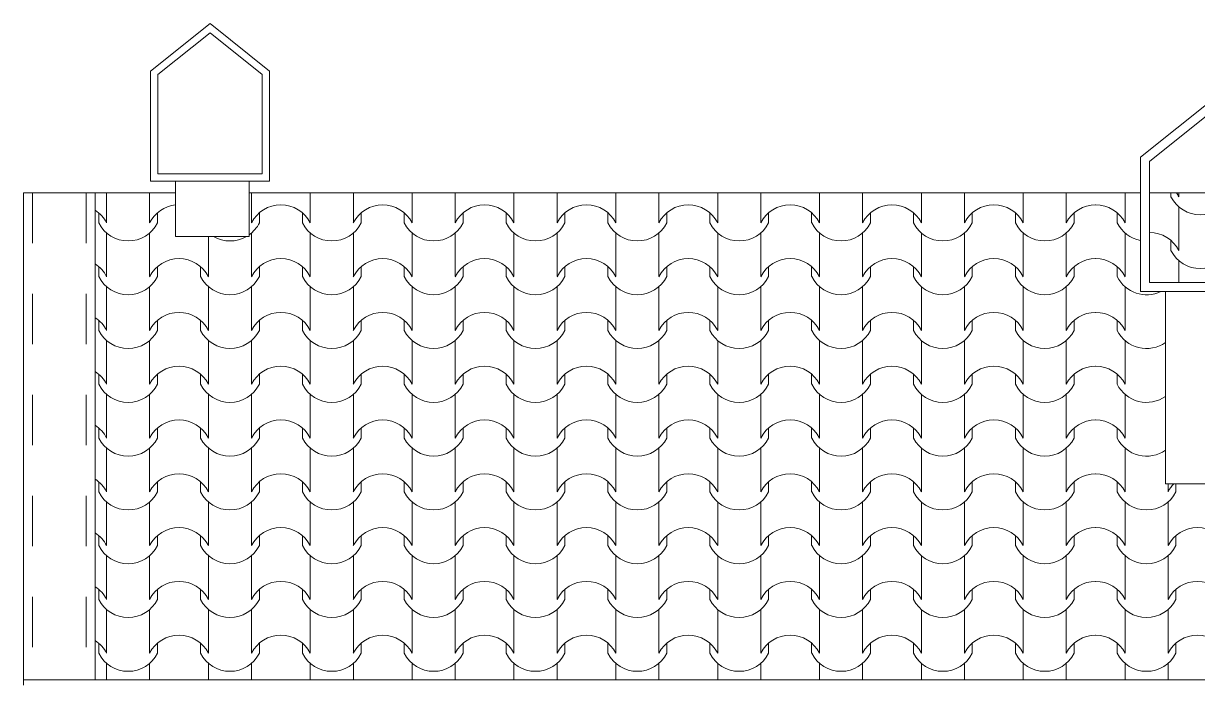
# Model space of a CAD drawing. Header units: millimetres. Extents: x 2791058 to 2855058, y -67651 to -18651.
# Drawn here: x 2803728 to 2807008, y -29490 to -27648 of the extents above; entities that cross this region are included whole.
import ezdxf

# ---------------------------------------------------------------- set-up
doc = ezdxf.new("R2010")
doc.units = ezdxf.units.MM
doc.header["$MEASUREMENT"] = 0
doc.linetypes.add('Dashed', pattern=[282.222223, 141.111112, -141.111112])
doc.layers.add('Shell - Roof_Pen_No__21', color=7, linetype='Continuous', lineweight=0)
doc.layers.add('Structural - Bearing_Pen_No__1', color=7, linetype='Continuous', lineweight=0)
doc.layers.add('Structural - Bearing_Pen_No__62', color=7, linetype='Continuous', lineweight=0, true_color=0xaaaaaa)

# ---------------------------------------------------------------- blocks, each defined once
blk = doc.blocks.new('*X2', base_point=(2247653.8, -76425))
at = {"layer": 'Structural - Bearing_Pen_No__62', "color": 253, "linetype": 'Continuous', "lineweight": 0, "true_color": 0xaaaaaa}
for p, q in [((2803960.5, -28120.8), (2803960.5, -28144)), ((2804080.7, -28120.8), (2804080.7, -28144)), ((2804365.2, -28120.8), (2804365.2, -28144)), ((2804529.4, -28120.8), (2804529.4, -28144)), ((2804649.7, -28120.8), (2804649.7, -28144)), ((2804813.9, -28120.8), (2804813.9, -28144)), ((2804934.2, -28120.8), (2804934.2, -28144)), ((2805098.4, -28120.8), (2805098.4, -28144)), ((2805218.6, -28120.8), (2805218.6, -28144)), ((2805382.9, -28120.8), (2805382.9, -28144)), ((2805503.1, -28120.8), (2805503.1, -28144)), ((2805667.4, -28120.8), (2805667.4, -28144)), ((2805787.6, -28120.8), (2805787.6, -28144)), ((2805951.8, -28120.8), (2805951.8, -28144)), ((2806072.1, -28120.8), (2806072.1, -28144)), ((2806236.3, -28120.8), (2806236.3, -28144)), ((2806356.6, -28120.8), (2806356.6, -28144)), ((2806520.8, -28120.8), (2806520.8, -28144)), ((2806641, -28120.8), (2806641, -28144)), ((2806805.3, -28120.8), (2806805.3, -28144)), ((2803960.5, -28144), (2803960.5, -28205)), ((2804080.7, -28144), (2804080.7, -28205)), ((2804365.2, -28144), (2804365.2, -28205)), ((2804529.4, -28144), (2804529.4, -28205)), ((2804649.7, -28144), (2804649.7, -28205)), ((2804813.9, -28144), (2804813.9, -28205)), ((2804934.2, -28144), (2804934.2, -28205)), ((2805098.4, -28144), (2805098.4, -28205)), ((2805218.6, -28144), (2805218.6, -28205)), ((2805382.9, -28144), (2805382.9, -28205)), ((2805503.1, -28144), (2805503.1, -28205)), ((2805667.4, -28144), (2805667.4, -28205)), ((2805787.6, -28144), (2805787.6, -28205)), ((2805951.8, -28144), (2805951.8, -28205)), ((2806072.1, -28144), (2806072.1, -28205)), ((2806236.3, -28144), (2806236.3, -28205)), ((2806356.6, -28144), (2806356.6, -28205)), ((2806520.8, -28144), (2806520.8, -28205)), ((2806641, -28144), (2806641, -28205)), ((2806805.3, -28144), (2806805.3, -28205)), ((2803938.5, -28176.9), (2803938.5, -28205)), ((2804102.7, -28176.9), (2804102.7, -28205)), ((2804387.2, -28176.9), (2804387.2, -28205)), ((2804507.4, -28176.9), (2804507.4, -28205)), ((2804671.7, -28176.9), (2804671.7, -28205)), ((2804791.9, -28176.9), (2804791.9, -28205)), ((2804956.2, -28176.9), (2804956.2, -28205)), ((2805076.4, -28176.9), (2805076.4, -28205)), ((2805240.6, -28176.9), (2805240.6, -28205)), ((2805360.9, -28176.9), (2805360.9, -28205)), ((2805525.1, -28176.9), (2805525.1, -28205)), ((2805645.4, -28176.9), (2805645.4, -28205)), ((2805809.6, -28176.9), (2805809.6, -28205)), ((2805929.8, -28176.9), (2805929.8, -28205)), ((2806094.1, -28176.9), (2806094.1, -28205)), ((2806214.3, -28176.9), (2806214.3, -28205)), ((2806378.6, -28176.9), (2806378.6, -28205)), ((2806498.8, -28176.9), (2806498.8, -28205)), ((2806663, -28176.9), (2806663, -28205)), ((2806783.3, -28176.9), (2806783.3, -28205)), ((2803960.5, -28233.4), (2803960.5, -28294.3)), ((2804080.7, -28233.4), (2804080.7, -28294.3)), ((2804365.2, -28233.4), (2804365.2, -28294.3)), ((2804529.4, -28233.4), (2804529.4, -28294.3)), ((2804649.7, -28233.4), (2804649.7, -28294.3)), ((2804813.9, -28233.4), (2804813.9, -28294.3)), ((2804934.2, -28233.4), (2804934.2, -28294.3)), ((2805098.4, -28233.4), (2805098.4, -28294.3)), ((2805218.6, -28233.4), (2805218.6, -28294.3)), ((2805382.9, -28233.4), (2805382.9, -28294.3)), ((2805503.1, -28233.4), (2805503.1, -28294.3)), ((2805667.4, -28233.4), (2805667.4, -28294.3)), ((2805787.6, -28233.4), (2805787.6, -28294.3)), ((2805951.8, -28233.4), (2805951.8, -28294.3)), ((2806072.1, -28233.4), (2806072.1, -28294.3)), ((2806236.3, -28233.4), (2806236.3, -28294.3)), ((2806356.6, -28233.4), (2806356.6, -28294.3)), ((2806520.8, -28233.4), (2806520.8, -28294.3)), ((2806641, -28233.4), (2806641, -28294.3)), ((2806805.3, -28233.4), (2806805.3, -28294.3)), ((2804245, -28243.4), (2804245, -28294.3)), ((2803960.5, -28294.3), (2803960.5, -28355.3)), ((2804080.7, -28294.3), (2804080.7, -28355.3)), ((2804245, -28294.3), (2804245, -28355.3)), ((2804365.2, -28294.3), (2804365.2, -28355.3)), ((2804529.4, -28294.3), (2804529.4, -28355.3)), ((2804649.7, -28294.3), (2804649.7, -28355.3)), ((2804813.9, -28294.3), (2804813.9, -28355.3)), ((2804934.2, -28294.3), (2804934.2, -28355.3)), ((2805098.4, -28294.3), (2805098.4, -28355.3)), ((2805218.6, -28294.3), (2805218.6, -28355.3)), ((2805382.9, -28294.3), (2805382.9, -28355.3)), ((2805503.1, -28294.3), (2805503.1, -28355.3)), ((2805667.4, -28294.3), (2805667.4, -28355.3)), ((2805787.6, -28294.3), (2805787.6, -28355.3)), ((2805951.8, -28294.3), (2805951.8, -28355.3)), ((2806072.1, -28294.3), (2806072.1, -28355.3)), ((2806236.3, -28294.3), (2806236.3, -28355.3)), ((2806356.6, -28294.3), (2806356.6, -28355.3)), ((2806520.8, -28294.3), (2806520.8, -28355.3)), ((2806641, -28294.3), (2806641, -28355.3)), ((2806805.3, -28294.3), (2806805.3, -28355.3)), ((2803938.5, -28327.3), (2803938.5, -28355.3)), ((2804102.7, -28327.3), (2804102.7, -28355.3)), ((2804223, -28327.3), (2804223, -28355.3)), ((2804387.2, -28327.3), (2804387.2, -28355.3)), ((2804507.4, -28327.3), (2804507.4, -28355.3)), ((2804671.7, -28327.3), (2804671.7, -28355.3)), ((2804791.9, -28327.3), (2804791.9, -28355.3)), ((2804956.2, -28327.3), (2804956.2, -28355.3)), ((2805076.4, -28327.3), (2805076.4, -28355.3)), ((2805240.6, -28327.3), (2805240.6, -28355.3)), ((2805360.9, -28327.3), (2805360.9, -28355.3)), ((2805525.1, -28327.3), (2805525.1, -28355.3)), ((2805645.4, -28327.3), (2805645.4, -28355.3)), ((2805809.6, -28327.3), (2805809.6, -28355.3)), ((2805929.8, -28327.3), (2805929.8, -28355.3)), ((2806094.1, -28327.3), (2806094.1, -28355.3)), ((2806214.3, -28327.3), (2806214.3, -28355.3)), ((2806378.6, -28327.3), (2806378.6, -28355.3)), ((2806498.8, -28327.3), (2806498.8, -28355.3)), ((2806663, -28327.3), (2806663, -28355.3)), ((2806783.3, -28327.3), (2806783.3, -28355.3)), ((2803960.5, -28383.7), (2803960.5, -28444.7)), ((2804080.7, -28383.7), (2804080.7, -28444.7)), ((2804245, -28383.7), (2804245, -28444.7)), ((2804365.2, -28383.7), (2804365.2, -28444.7)), ((2804529.4, -28383.7), (2804529.4, -28444.7)), ((2804649.7, -28383.7), (2804649.7, -28444.7)), ((2804813.9, -28383.7), (2804813.9, -28444.7)), ((2804934.2, -28383.7), (2804934.2, -28444.7)), ((2805098.4, -28383.7), (2805098.4, -28444.7)), ((2805218.6, -28383.7), (2805218.6, -28444.7)), ((2805382.9, -28383.7), (2805382.9, -28444.7)), ((2805503.1, -28383.7), (2805503.1, -28444.7)), ((2805667.4, -28383.7), (2805667.4, -28444.7)), ((2805787.6, -28383.7), (2805787.6, -28444.7)), ((2805951.8, -28383.7), (2805951.8, -28444.7)), ((2806072.1, -28383.7), (2806072.1, -28444.7)), ((2806236.3, -28383.7), (2806236.3, -28444.7)), ((2806356.6, -28383.7), (2806356.6, -28444.7)), ((2806520.8, -28383.7), (2806520.8, -28444.7)), ((2806641, -28383.7), (2806641, -28444.7)), ((2806805.3, -28383.7), (2806805.3, -28444.7)), ((2803960.5, -28444.7), (2803960.5, -28505.6)), ((2804080.7, -28444.7), (2804080.7, -28505.6)), ((2804245, -28444.7), (2804245, -28505.6)), ((2804365.2, -28444.7), (2804365.2, -28505.6)), ((2804529.4, -28444.7), (2804529.4, -28505.6)), ((2804649.7, -28444.7), (2804649.7, -28505.6)), ((2804813.9, -28444.7), (2804813.9, -28505.6)), ((2804934.2, -28444.7), (2804934.2, -28505.6)), ((2805098.4, -28444.7), (2805098.4, -28505.6)), ((2805218.6, -28444.7), (2805218.6, -28505.6)), ((2805382.9, -28444.7), (2805382.9, -28505.6)), ((2805503.1, -28444.7), (2805503.1, -28505.6)), ((2805667.4, -28444.7), (2805667.4, -28505.6)), ((2805787.6, -28444.7), (2805787.6, -28505.6)), ((2805951.8, -28444.7), (2805951.8, -28505.6)), ((2806072.1, -28444.7), (2806072.1, -28505.6)), ((2806236.3, -28444.7), (2806236.3, -28505.6)), ((2806356.6, -28444.7), (2806356.6, -28505.6)), ((2806520.8, -28444.7), (2806520.8, -28505.6)), ((2806641, -28444.7), (2806641, -28505.6)), ((2806805.3, -28444.7), (2806805.3, -28505.6)), ((2803938.5, -28477.6), (2803938.5, -28505.6)), ((2804102.7, -28477.6), (2804102.7, -28505.6)), ((2804223, -28477.6), (2804223, -28505.6)), ((2804387.2, -28477.6), (2804387.2, -28505.6)), ((2804507.4, -28477.6), (2804507.4, -28505.6)), ((2804671.7, -28477.6), (2804671.7, -28505.6)), ((2804791.9, -28477.6), (2804791.9, -28505.6)), ((2804956.2, -28477.6), (2804956.2, -28505.6)), ((2805076.4, -28477.6), (2805076.4, -28505.6)), ((2805240.6, -28477.6), (2805240.6, -28505.6)), ((2805360.9, -28477.6), (2805360.9, -28505.6)), ((2805525.1, -28477.6), (2805525.1, -28505.6)), ((2805645.4, -28477.6), (2805645.4, -28505.6)), ((2805809.6, -28477.6), (2805809.6, -28505.6)), ((2805929.8, -28477.6), (2805929.8, -28505.6)), ((2806094.1, -28477.6), (2806094.1, -28505.6)), ((2806214.3, -28477.6), (2806214.3, -28505.6)), ((2806378.6, -28477.6), (2806378.6, -28505.6)), ((2806498.8, -28477.6), (2806498.8, -28505.6)), ((2806663, -28477.6), (2806663, -28505.6)), ((2806783.3, -28477.6), (2806783.3, -28505.6)), ((2803960.5, -28534), (2803960.5, -28595)), ((2804080.7, -28534), (2804080.7, -28595)), ((2804245, -28534), (2804245, -28595)), ((2804365.2, -28534), (2804365.2, -28595)), ((2804529.4, -28534), (2804529.4, -28595)), ((2804649.7, -28534), (2804649.7, -28595)), ((2804813.9, -28534), (2804813.9, -28595)), ((2804934.2, -28534), (2804934.2, -28595)), ((2805098.4, -28534), (2805098.4, -28595)), ((2805218.6, -28534), (2805218.6, -28595)), ((2805382.9, -28534), (2805382.9, -28595)), ((2805503.1, -28534), (2805503.1, -28595)), ((2805667.4, -28534), (2805667.4, -28595)), ((2805787.6, -28534), (2805787.6, -28595)), ((2805951.8, -28534), (2805951.8, -28595)), ((2806072.1, -28534), (2806072.1, -28595)), ((2806236.3, -28534), (2806236.3, -28595)), ((2806356.6, -28534), (2806356.6, -28595)), ((2806520.8, -28534), (2806520.8, -28595)), ((2806641, -28534), (2806641, -28595)), ((2806805.3, -28534), (2806805.3, -28595)), ((2803960.5, -28595), (2803960.5, -28656)), ((2804080.7, -28595), (2804080.7, -28656)), ((2804245, -28595), (2804245, -28656)), ((2804365.2, -28595), (2804365.2, -28656)), ((2804529.4, -28595), (2804529.4, -28656)), ((2804649.7, -28595), (2804649.7, -28656)), ((2804813.9, -28595), (2804813.9, -28656)), ((2804934.2, -28595), (2804934.2, -28656)), ((2805098.4, -28595), (2805098.4, -28656)), ((2805218.6, -28595), (2805218.6, -28656)), ((2805382.9, -28595), (2805382.9, -28656)), ((2805503.1, -28595), (2805503.1, -28656)), ((2805667.4, -28595), (2805667.4, -28656)), ((2805787.6, -28595), (2805787.6, -28656)), ((2805951.8, -28595), (2805951.8, -28656)), ((2806072.1, -28595), (2806072.1, -28656)), ((2806236.3, -28595), (2806236.3, -28656)), ((2806356.6, -28595), (2806356.6, -28656)), ((2806520.8, -28595), (2806520.8, -28656)), ((2806641, -28595), (2806641, -28656)), ((2806805.3, -28595), (2806805.3, -28656)), ((2803938.5, -28627.9), (2803938.5, -28656)), ((2804102.7, -28627.9), (2804102.7, -28656)), ((2804223, -28627.9), (2804223, -28656)), ((2804387.2, -28627.9), (2804387.2, -28656)), ((2804507.4, -28627.9), (2804507.4, -28656)), ((2804671.7, -28627.9), (2804671.7, -28656)), ((2804791.9, -28627.9), (2804791.9, -28656)), ((2804956.2, -28627.9), (2804956.2, -28656)), ((2805076.4, -28627.9), (2805076.4, -28656)), ((2805240.6, -28627.9), (2805240.6, -28656)), ((2805360.9, -28627.9), (2805360.9, -28656)), ((2805525.1, -28627.9), (2805525.1, -28656)), ((2805645.4, -28627.9), (2805645.4, -28656)), ((2805809.6, -28627.9), (2805809.6, -28656)), ((2805929.8, -28627.9), (2805929.8, -28656)), ((2806094.1, -28627.9), (2806094.1, -28656)), ((2806214.3, -28627.9), (2806214.3, -28656)), ((2806378.6, -28627.9), (2806378.6, -28656)), ((2806498.8, -28627.9), (2806498.8, -28656)), ((2806663, -28627.9), (2806663, -28656)), ((2806783.3, -28627.9), (2806783.3, -28656)), ((2803960.5, -28684.4), (2803960.5, -28745.3)), ((2804080.7, -28684.4), (2804080.7, -28745.3)), ((2804245, -28684.4), (2804245, -28745.3)), ((2804365.2, -28684.4), (2804365.2, -28745.3)), ((2804529.4, -28684.4), (2804529.4, -28745.3)), ((2804649.7, -28684.4), (2804649.7, -28745.3)), ((2804813.9, -28684.4), (2804813.9, -28745.3)), ((2804934.2, -28684.4), (2804934.2, -28745.3)), ((2805098.4, -28684.4), (2805098.4, -28745.3)), ((2805218.6, -28684.4), (2805218.6, -28745.3)), ((2805382.9, -28684.4), (2805382.9, -28745.3)), ((2805503.1, -28684.4), (2805503.1, -28745.3)), ((2805667.4, -28684.4), (2805667.4, -28745.3)), ((2805787.6, -28684.4), (2805787.6, -28745.3)), ((2805951.8, -28684.4), (2805951.8, -28745.3)), ((2806072.1, -28684.4), (2806072.1, -28745.3)), ((2806236.3, -28684.4), (2806236.3, -28745.3)), ((2806356.6, -28684.4), (2806356.6, -28745.3)), ((2806520.8, -28684.4), (2806520.8, -28745.3)), ((2806641, -28684.4), (2806641, -28745.3)), ((2806805.3, -28684.4), (2806805.3, -28745.3)), ((2803960.5, -28745.3), (2803960.5, -28806.3)), ((2804080.7, -28745.3), (2804080.7, -28806.3)), ((2804245, -28745.3), (2804245, -28806.3)), ((2804365.2, -28745.3), (2804365.2, -28806.3)), ((2804529.4, -28745.3), (2804529.4, -28806.3)), ((2804649.7, -28745.3), (2804649.7, -28806.3)), ((2804813.9, -28745.3), (2804813.9, -28806.3)), ((2804934.2, -28745.3), (2804934.2, -28806.3)), ((2805098.4, -28745.3), (2805098.4, -28806.3)), ((2805218.6, -28745.3), (2805218.6, -28806.3)), ((2805382.9, -28745.3), (2805382.9, -28806.3)), ((2805503.1, -28745.3), (2805503.1, -28806.3)), ((2805667.4, -28745.3), (2805667.4, -28806.3)), ((2805787.6, -28745.3), (2805787.6, -28806.3)), ((2805951.8, -28745.3), (2805951.8, -28806.3)), ((2806072.1, -28745.3), (2806072.1, -28806.3)), ((2806236.3, -28745.3), (2806236.3, -28806.3)), ((2806356.6, -28745.3), (2806356.6, -28806.3)), ((2806520.8, -28745.3), (2806520.8, -28806.3)), ((2806641, -28745.3), (2806641, -28806.3)), ((2806805.3, -28745.3), (2806805.3, -28806.3)), ((2803938.5, -28778.3), (2803938.5, -28806.3)), ((2804102.7, -28778.3), (2804102.7, -28806.3)), ((2804223, -28778.3), (2804223, -28806.3)), ((2804387.2, -28778.3), (2804387.2, -28806.3)), ((2804507.4, -28778.3), (2804507.4, -28806.3)), ((2804671.7, -28778.3), (2804671.7, -28806.3)), ((2804791.9, -28778.3), (2804791.9, -28806.3)), ((2804956.2, -28778.3), (2804956.2, -28806.3)), ((2805076.4, -28778.3), (2805076.4, -28806.3)), ((2805240.6, -28778.3), (2805240.6, -28806.3)), ((2805360.9, -28778.3), (2805360.9, -28806.3)), ((2805525.1, -28778.3), (2805525.1, -28806.3)), ((2805645.4, -28778.3), (2805645.4, -28806.3)), ((2805809.6, -28778.3), (2805809.6, -28806.3)), ((2805929.8, -28778.3), (2805929.8, -28806.3)), ((2806094.1, -28778.3), (2806094.1, -28806.3)), ((2806214.3, -28778.3), (2806214.3, -28806.3)), ((2806378.6, -28778.3), (2806378.6, -28806.3)), ((2806498.8, -28778.3), (2806498.8, -28806.3)), ((2806663, -28778.3), (2806663, -28806.3)), ((2806783.3, -28778.3), (2806783.3, -28806.3)), ((2803960.5, -28834.7), (2803960.5, -28895.7)), ((2804080.7, -28834.7), (2804080.7, -28895.7)), ((2804245, -28834.7), (2804245, -28895.7)), ((2804365.2, -28834.7), (2804365.2, -28895.7)), ((2804529.4, -28834.7), (2804529.4, -28895.7)), ((2804649.7, -28834.7), (2804649.7, -28895.7)), ((2804813.9, -28834.7), (2804813.9, -28895.7)), ((2804934.2, -28834.7), (2804934.2, -28895.7)), ((2805098.4, -28834.7), (2805098.4, -28895.7)), ((2805218.6, -28834.7), (2805218.6, -28895.7)), ((2805382.9, -28834.7), (2805382.9, -28895.7)), ((2805503.1, -28834.7), (2805503.1, -28895.7)), ((2805667.4, -28834.7), (2805667.4, -28895.7)), ((2805787.6, -28834.7), (2805787.6, -28895.7)), ((2805951.8, -28834.7), (2805951.8, -28895.7)), ((2806072.1, -28834.7), (2806072.1, -28895.7)), ((2806236.3, -28834.7), (2806236.3, -28895.7)), ((2806356.6, -28834.7), (2806356.6, -28895.7)), ((2806520.8, -28834.7), (2806520.8, -28895.7)), ((2806641, -28834.7), (2806641, -28895.7)), ((2806805.3, -28834.7), (2806805.3, -28895.7)), ((2803960.5, -28895.7), (2803960.5, -28956.6)), ((2804080.7, -28895.7), (2804080.7, -28956.6)), ((2804245, -28895.7), (2804245, -28956.6)), ((2804365.2, -28895.7), (2804365.2, -28956.6)), ((2804529.4, -28895.7), (2804529.4, -28956.6)), ((2804649.7, -28895.7), (2804649.7, -28956.6)), ((2804813.9, -28895.7), (2804813.9, -28956.6)), ((2804934.2, -28895.7), (2804934.2, -28956.6)), ((2805098.4, -28895.7), (2805098.4, -28956.6)), ((2805218.6, -28895.7), (2805218.6, -28956.6)), ((2805382.9, -28895.7), (2805382.9, -28956.6)), ((2805503.1, -28895.7), (2805503.1, -28956.6)), ((2805667.4, -28895.7), (2805667.4, -28956.6)), ((2805787.6, -28895.7), (2805787.6, -28956.6)), ((2805951.8, -28895.7), (2805951.8, -28956.6)), ((2806072.1, -28895.7), (2806072.1, -28956.6)), ((2806236.3, -28895.7), (2806236.3, -28956.6)), ((2806356.6, -28895.7), (2806356.6, -28956.6)), ((2806520.8, -28895.7), (2806520.8, -28956.6)), ((2806641, -28895.7), (2806641, -28956.6)), ((2806805.3, -28895.7), (2806805.3, -28956.6)), ((2803938.5, -28928.6), (2803938.5, -28956.6)), ((2804102.7, -28928.6), (2804102.7, -28956.6)), ((2804223, -28928.6), (2804223, -28956.6)), ((2804387.2, -28928.6), (2804387.2, -28956.6)), ((2804507.4, -28928.6), (2804507.4, -28956.6)), ((2804671.7, -28928.6), (2804671.7, -28956.6)), ((2804791.9, -28928.6), (2804791.9, -28956.6)), ((2804956.2, -28928.6), (2804956.2, -28956.6)), ((2805076.4, -28928.6), (2805076.4, -28956.6)), ((2805240.6, -28928.6), (2805240.6, -28956.6)), ((2805360.9, -28928.6), (2805360.9, -28956.6)), ((2805525.1, -28928.6), (2805525.1, -28956.6)), ((2805645.4, -28928.6), (2805645.4, -28956.6)), ((2805809.6, -28928.6), (2805809.6, -28956.6)), ((2805929.8, -28928.6), (2805929.8, -28956.6)), ((2806094.1, -28928.6), (2806094.1, -28956.6)), ((2806214.3, -28928.6), (2806214.3, -28956.6)), ((2806378.6, -28928.6), (2806378.6, -28956.6)), ((2806498.8, -28928.6), (2806498.8, -28956.6)), ((2806663, -28928.6), (2806663, -28956.6)), ((2806783.3, -28928.6), (2806783.3, -28956.6)), ((2806925.5, -28933.9), (2806925.5, -28956.6)), ((2806947.5, -28933.9), (2806947.5, -28956.6)), ((2803960.5, -28985), (2803960.5, -29046)), ((2804080.7, -28985), (2804080.7, -29046)), ((2804245, -28985), (2804245, -29046)), ((2804365.2, -28985), (2804365.2, -29046)), ((2804529.4, -28985), (2804529.4, -29046)), ((2804649.7, -28985), (2804649.7, -29046)), ((2804813.9, -28985), (2804813.9, -29046)), ((2804934.2, -28985), (2804934.2, -29046)), ((2805098.4, -28985), (2805098.4, -29046)), ((2805218.6, -28985), (2805218.6, -29046)), ((2805382.9, -28985), (2805382.9, -29046)), ((2805503.1, -28985), (2805503.1, -29046)), ((2805667.4, -28985), (2805667.4, -29046)), ((2805787.6, -28985), (2805787.6, -29046)), ((2805951.8, -28985), (2805951.8, -29046)), ((2806072.1, -28985), (2806072.1, -29046)), ((2806236.3, -28985), (2806236.3, -29046)), ((2806356.6, -28985), (2806356.6, -29046)), ((2806520.8, -28985), (2806520.8, -29046)), ((2806641, -28985), (2806641, -29046)), ((2806805.3, -28985), (2806805.3, -29046)), ((2806925.5, -28985), (2806925.5, -29046)), ((2803960.5, -29046), (2803960.5, -29107)), ((2804080.7, -29046), (2804080.7, -29107)), ((2804245, -29046), (2804245, -29107)), ((2804365.2, -29046), (2804365.2, -29107)), ((2804529.4, -29046), (2804529.4, -29107)), ((2804649.7, -29046), (2804649.7, -29107)), ((2804813.9, -29046), (2804813.9, -29107)), ((2804934.2, -29046), (2804934.2, -29107)), ((2805098.4, -29046), (2805098.4, -29107)), ((2805218.6, -29046), (2805218.6, -29107)), ((2805382.9, -29046), (2805382.9, -29107)), ((2805503.1, -29046), (2805503.1, -29107)), ((2805667.4, -29046), (2805667.4, -29107)), ((2805787.6, -29046), (2805787.6, -29107)), ((2805951.8, -29046), (2805951.8, -29107)), ((2806072.1, -29046), (2806072.1, -29107)), ((2806236.3, -29046), (2806236.3, -29107)), ((2806356.6, -29046), (2806356.6, -29107)), ((2806520.8, -29046), (2806520.8, -29107)), ((2806641, -29046), (2806641, -29107)), ((2806805.3, -29046), (2806805.3, -29107)), ((2806925.5, -29046), (2806925.5, -29107)), ((2803938.5, -29079), (2803938.5, -29107)), ((2804102.7, -29079), (2804102.7, -29107)), ((2804223, -29079), (2804223, -29107)), ((2804387.2, -29079), (2804387.2, -29107)), ((2804507.4, -29079), (2804507.4, -29107)), ((2804671.7, -29079), (2804671.7, -29107)), ((2804791.9, -29079), (2804791.9, -29107)), ((2804956.2, -29079), (2804956.2, -29107)), ((2805076.4, -29079), (2805076.4, -29107)), ((2805240.6, -29079), (2805240.6, -29107)), ((2805360.9, -29079), (2805360.9, -29107)), ((2805525.1, -29079), (2805525.1, -29107)), ((2805645.4, -29079), (2805645.4, -29107)), ((2805809.6, -29079), (2805809.6, -29107)), ((2805929.8, -29079), (2805929.8, -29107)), ((2806094.1, -29079), (2806094.1, -29107)), ((2806214.3, -29079), (2806214.3, -29107)), ((2806378.6, -29079), (2806378.6, -29107)), ((2806498.8, -29079), (2806498.8, -29107)), ((2806663, -29079), (2806663, -29107)), ((2806783.3, -29079), (2806783.3, -29107)), ((2806947.5, -29079), (2806947.5, -29107)), ((2803960.5, -29135.4), (2803960.5, -29196.3)), ((2804080.7, -29135.4), (2804080.7, -29196.3)), ((2804245, -29135.4), (2804245, -29196.3)), ((2804365.2, -29135.4), (2804365.2, -29196.3)), ((2804529.4, -29135.4), (2804529.4, -29196.3)), ((2804649.7, -29135.4), (2804649.7, -29196.3)), ((2804813.9, -29135.4), (2804813.9, -29196.3)), ((2804934.2, -29135.4), (2804934.2, -29196.3)), ((2805098.4, -29135.4), (2805098.4, -29196.3)), ((2805218.6, -29135.4), (2805218.6, -29196.3)), ((2805382.9, -29135.4), (2805382.9, -29196.3)), ((2805503.1, -29135.4), (2805503.1, -29196.3)), ((2805667.4, -29135.4), (2805667.4, -29196.3)), ((2805787.6, -29135.4), (2805787.6, -29196.3)), ((2805951.8, -29135.4), (2805951.8, -29196.3)), ((2806072.1, -29135.4), (2806072.1, -29196.3)), ((2806236.3, -29135.4), (2806236.3, -29196.3)), ((2806356.6, -29135.4), (2806356.6, -29196.3)), ((2806520.8, -29135.4), (2806520.8, -29196.3)), ((2806641, -29135.4), (2806641, -29196.3)), ((2806805.3, -29135.4), (2806805.3, -29196.3)), ((2806925.5, -29135.4), (2806925.5, -29196.3)), ((2803960.5, -29196.3), (2803960.5, -29257.3)), ((2804080.7, -29196.3), (2804080.7, -29257.3)), ((2804245, -29196.3), (2804245, -29257.3)), ((2804365.2, -29196.3), (2804365.2, -29257.3)), ((2804529.4, -29196.3), (2804529.4, -29257.3)), ((2804649.7, -29196.3), (2804649.7, -29257.3)), ((2804813.9, -29196.3), (2804813.9, -29257.3)), ((2804934.2, -29196.3), (2804934.2, -29257.3)), ((2805098.4, -29196.3), (2805098.4, -29257.3)), ((2805218.6, -29196.3), (2805218.6, -29257.3)), ((2805382.9, -29196.3), (2805382.9, -29257.3)), ((2805503.1, -29196.3), (2805503.1, -29257.3)), ((2805667.4, -29196.3), (2805667.4, -29257.3)), ((2805787.6, -29196.3), (2805787.6, -29257.3)), ((2805951.8, -29196.3), (2805951.8, -29257.3)), ((2806072.1, -29196.3), (2806072.1, -29257.3)), ((2806236.3, -29196.3), (2806236.3, -29257.3)), ((2806356.6, -29196.3), (2806356.6, -29257.3)), ((2806520.8, -29196.3), (2806520.8, -29257.3)), ((2806641, -29196.3), (2806641, -29257.3)), ((2806805.3, -29196.3), (2806805.3, -29257.3)), ((2806925.5, -29196.3), (2806925.5, -29257.3)), ((2803938.5, -29229.3), (2803938.5, -29257.3)), ((2804102.7, -29229.3), (2804102.7, -29257.3)), ((2804223, -29229.3), (2804223, -29257.3)), ((2804387.2, -29229.3), (2804387.2, -29257.3)), ((2804507.4, -29229.3), (2804507.4, -29257.3)), ((2804671.7, -29229.3), (2804671.7, -29257.3)), ((2804791.9, -29229.3), (2804791.9, -29257.3)), ((2804956.2, -29229.3), (2804956.2, -29257.3)), ((2805076.4, -29229.3), (2805076.4, -29257.3)), ((2805240.6, -29229.3), (2805240.6, -29257.3)), ((2805360.9, -29229.3), (2805360.9, -29257.3)), ((2805525.1, -29229.3), (2805525.1, -29257.3)), ((2805645.4, -29229.3), (2805645.4, -29257.3)), ((2805809.6, -29229.3), (2805809.6, -29257.3)), ((2805929.8, -29229.3), (2805929.8, -29257.3)), ((2806094.1, -29229.3), (2806094.1, -29257.3)), ((2806214.3, -29229.3), (2806214.3, -29257.3)), ((2806378.6, -29229.3), (2806378.6, -29257.3)), ((2806498.8, -29229.3), (2806498.8, -29257.3)), ((2806663, -29229.3), (2806663, -29257.3)), ((2806783.3, -29229.3), (2806783.3, -29257.3)), ((2806947.5, -29229.3), (2806947.5, -29257.3)), ((2803960.5, -29285.7), (2803960.5, -29346.7)), ((2804080.7, -29285.7), (2804080.7, -29346.7)), ((2804245, -29285.7), (2804245, -29346.7)), ((2804365.2, -29285.7), (2804365.2, -29346.7)), ((2804529.4, -29285.7), (2804529.4, -29346.7)), ((2804649.7, -29285.7), (2804649.7, -29346.7)), ((2804813.9, -29285.7), (2804813.9, -29346.7)), ((2804934.2, -29285.7), (2804934.2, -29346.7)), ((2805098.4, -29285.7), (2805098.4, -29346.7)), ((2805218.6, -29285.7), (2805218.6, -29346.7)), ((2805382.9, -29285.7), (2805382.9, -29346.7)), ((2805503.1, -29285.7), (2805503.1, -29346.7)), ((2805667.4, -29285.7), (2805667.4, -29346.7)), ((2805787.6, -29285.7), (2805787.6, -29346.7)), ((2805951.8, -29285.7), (2805951.8, -29346.7)), ((2806072.1, -29285.7), (2806072.1, -29346.7)), ((2806236.3, -29285.7), (2806236.3, -29346.7)), ((2806356.6, -29285.7), (2806356.6, -29346.7)), ((2806520.8, -29285.7), (2806520.8, -29346.7)), ((2806641, -29285.7), (2806641, -29346.7)), ((2806805.3, -29285.7), (2806805.3, -29346.7)), ((2806925.5, -29285.7), (2806925.5, -29346.7)), ((2803960.5, -29346.7), (2803960.5, -29407.7)), ((2804080.7, -29346.7), (2804080.7, -29407.7)), ((2804245, -29346.7), (2804245, -29407.7)), ((2804365.2, -29346.7), (2804365.2, -29407.7)), ((2804529.4, -29346.7), (2804529.4, -29407.7)), ((2804649.7, -29346.7), (2804649.7, -29407.7)), ((2804813.9, -29346.7), (2804813.9, -29407.7)), ((2804934.2, -29346.7), (2804934.2, -29407.7)), ((2805098.4, -29346.7), (2805098.4, -29407.7)), ((2805218.6, -29346.7), (2805218.6, -29407.7)), ((2805382.9, -29346.7), (2805382.9, -29407.7)), ((2805503.1, -29346.7), (2805503.1, -29407.7)), ((2805667.4, -29346.7), (2805667.4, -29407.7)), ((2805787.6, -29346.7), (2805787.6, -29407.7)), ((2805951.8, -29346.7), (2805951.8, -29407.7)), ((2806072.1, -29346.7), (2806072.1, -29407.7)), ((2806236.3, -29346.7), (2806236.3, -29407.7)), ((2806356.6, -29346.7), (2806356.6, -29407.7)), ((2806520.8, -29346.7), (2806520.8, -29407.7)), ((2806641, -29346.7), (2806641, -29407.7)), ((2806805.3, -29346.7), (2806805.3, -29407.7)), ((2806925.5, -29346.7), (2806925.5, -29407.7)), ((2803938.5, -29379.6), (2803938.5, -29407.7)), ((2804102.7, -29379.6), (2804102.7, -29407.7)), ((2804223, -29379.6), (2804223, -29407.7)), ((2804387.2, -29379.6), (2804387.2, -29407.7)), ((2804507.4, -29379.6), (2804507.4, -29407.7)), ((2804671.7, -29379.6), (2804671.7, -29407.7)), ((2804791.9, -29379.6), (2804791.9, -29407.7)), ((2804956.2, -29379.6), (2804956.2, -29407.7)), ((2805076.4, -29379.6), (2805076.4, -29407.7)), ((2805240.6, -29379.6), (2805240.6, -29407.7)), ((2805360.9, -29379.6), (2805360.9, -29407.7)), ((2805525.1, -29379.6), (2805525.1, -29407.7)), ((2805645.4, -29379.6), (2805645.4, -29407.7)), ((2805809.6, -29379.6), (2805809.6, -29407.7)), ((2805929.8, -29379.6), (2805929.8, -29407.7)), ((2806094.1, -29379.6), (2806094.1, -29407.7)), ((2806214.3, -29379.6), (2806214.3, -29407.7)), ((2806378.6, -29379.6), (2806378.6, -29407.7)), ((2806498.8, -29379.6), (2806498.8, -29407.7)), ((2806663, -29379.6), (2806663, -29407.7)), ((2806783.3, -29379.6), (2806783.3, -29407.7)), ((2806947.5, -29379.6), (2806947.5, -29407.7)), ((2803960.5, -29436.1), (2803960.5, -29482)), ((2804080.7, -29436.1), (2804080.7, -29482)), ((2804245, -29436.1), (2804245, -29482)), ((2804365.2, -29436.1), (2804365.2, -29482)), ((2804529.4, -29436.1), (2804529.4, -29482)), ((2804649.7, -29436.1), (2804649.7, -29482)), ((2804813.9, -29436.1), (2804813.9, -29482)), ((2804934.2, -29436.1), (2804934.2, -29482)), ((2805098.4, -29436.1), (2805098.4, -29482)), ((2805218.6, -29436.1), (2805218.6, -29482)), ((2805382.9, -29436.1), (2805382.9, -29482)), ((2805503.1, -29436.1), (2805503.1, -29482)), ((2805667.4, -29436.1), (2805667.4, -29482)), ((2805787.6, -29436.1), (2805787.6, -29482)), ((2805951.8, -29436.1), (2805951.8, -29482)), ((2806072.1, -29436.1), (2806072.1, -29482)), ((2806236.3, -29436.1), (2806236.3, -29482)), ((2806356.6, -29436.1), (2806356.6, -29482)), ((2806520.8, -29436.1), (2806520.8, -29482)), ((2806641, -29436.1), (2806641, -29482)), ((2806805.3, -29436.1), (2806805.3, -29482)), ((2806925.5, -29436.1), (2806925.5, -29482))]:
    blk.add_line(p, q, dxfattribs=at)
for centre, radius, start, end in [((2804163.1, -28246.9), 92.5, 96.0559, 153.0115), ((2804447.6, -28246.9), 92.5, 90.1705, 153.0115), ((2804447, -28246.9), 92.5, 26.9885, 89.8295), ((2804732.1, -28246.9), 92.5, 90.1705, 153.0115), ((2804731.5, -28246.9), 92.5, 26.9885, 89.8295), ((2805016.6, -28246.9), 92.5, 90.1705, 153.0115), ((2805016, -28246.9), 92.5, 26.9885, 89.8295), ((2805301, -28246.9), 92.5, 90.1705, 153.0115), ((2805300.5, -28246.9), 92.5, 26.9885, 89.8295), ((2805585.5, -28246.9), 92.5, 90.1705, 153.0115), ((2805585, -28246.9), 92.5, 26.9885, 89.8295), ((2805870, -28246.9), 92.5, 90.1705, 153.0115), ((2805869.4, -28246.9), 92.5, 26.9885, 89.8295), ((2806154.5, -28246.9), 92.5, 90.1705, 153.0115), ((2806153.9, -28246.9), 92.5, 26.9885, 89.8295), ((2806439, -28246.9), 92.5, 90.1705, 153.0115), ((2806438.4, -28246.9), 92.5, 26.9885, 89.8295), ((2806723.4, -28246.9), 92.5, 90.1705, 153.0115), ((2806722.9, -28246.9), 92.5, 26.9885, 89.8295), ((2803878.1, -28246.9), 92.5, 26.9885, 57.0637), ((2804020.6, -28163.7), 91.9, 206.7044, 333.2956), ((2804305.1, -28163.7), 91.9, 305.4215, 333.2956), ((2804589.6, -28163.7), 91.9, 206.7044, 333.2956), ((2804874, -28163.7), 91.9, 206.7044, 333.2956), ((2805158.5, -28163.7), 91.9, 206.7044, 333.2956), ((2805443, -28163.7), 91.9, 206.7044, 333.2956), ((2805727.5, -28163.7), 91.9, 206.7044, 333.2956), ((2806012, -28163.7), 91.9, 206.7044, 333.2956), ((2806296.4, -28163.7), 91.9, 206.7044, 333.2956), ((2806580.9, -28163.7), 91.9, 206.7044, 333.2956), ((2806865.4, -28163.7), 91.9, 206.7044, 259.3177), ((2804305.1, -28163.7), 91.9, 240.1403, 299.8597), ((2803878.1, -28397.3), 92.5, 26.9885, 57.0637), ((2804163.1, -28397.3), 92.5, 90.1705, 153.0115), ((2804162.6, -28397.3), 92.5, 26.9885, 89.8295), ((2804447.6, -28397.3), 92.5, 90.1705, 153.0115), ((2804447, -28397.3), 92.5, 26.9885, 89.8295), ((2804732.1, -28397.3), 92.5, 90.1705, 153.0115), ((2804731.5, -28397.3), 92.5, 26.9885, 89.8295), ((2805016.6, -28397.3), 92.5, 90.1705, 153.0115), ((2805016, -28397.3), 92.5, 26.9885, 89.8295), ((2805301, -28397.3), 92.5, 90.1705, 153.0115), ((2805300.5, -28397.3), 92.5, 26.9885, 89.8295), ((2805585.5, -28397.3), 92.5, 90.1705, 153.0115), ((2805585, -28397.3), 92.5, 26.9885, 89.8295), ((2805870, -28397.3), 92.5, 90.1705, 153.0115), ((2805869.4, -28397.3), 92.5, 26.9885, 89.8295), ((2806154.5, -28397.3), 92.5, 90.1705, 153.0115), ((2806153.9, -28397.3), 92.5, 26.9885, 89.8295), ((2806439, -28397.3), 92.5, 90.1705, 153.0115), ((2806438.4, -28397.3), 92.5, 26.9885, 89.8295), ((2806723.4, -28397.3), 92.5, 90.1705, 153.0115), ((2806722.9, -28397.3), 92.5, 26.9885, 89.8295), ((2804020.6, -28314), 91.9, 206.7044, 333.2956), ((2804305.1, -28314), 91.9, 206.7044, 333.2956), ((2804589.6, -28314), 91.9, 206.7044, 333.2956), ((2804874, -28314), 91.9, 206.7044, 333.2956), ((2805158.5, -28314), 91.9, 206.7044, 333.2956), ((2805443, -28314), 91.9, 206.7044, 333.2956), ((2805727.5, -28314), 91.9, 206.7044, 333.2956), ((2806012, -28314), 91.9, 206.7044, 333.2956), ((2806296.4, -28314), 91.9, 206.7044, 333.2956), ((2806580.9, -28314), 91.9, 206.7044, 333.2956), ((2806865.4, -28314), 91.9, 206.7044, 295.9223), ((2804163.1, -28547.6), 92.5, 90.1705, 153.0115), ((2804162.6, -28547.6), 92.5, 26.9885, 89.8295), ((2804447.6, -28547.6), 92.5, 90.1705, 153.0115), ((2804447, -28547.6), 92.5, 26.9885, 89.8295), ((2804732.1, -28547.6), 92.5, 90.1705, 153.0115), ((2804731.5, -28547.6), 92.5, 26.9885, 89.8295), ((2805016.6, -28547.6), 92.5, 90.1705, 153.0115), ((2805016, -28547.6), 92.5, 26.9885, 89.8295), ((2805301, -28547.6), 92.5, 90.1705, 153.0115), ((2805300.5, -28547.6), 92.5, 26.9885, 89.8295), ((2805585.5, -28547.6), 92.5, 90.1705, 153.0115), ((2805585, -28547.6), 92.5, 26.9885, 89.8295), ((2805870, -28547.6), 92.5, 90.1705, 153.0115), ((2805869.4, -28547.6), 92.5, 26.9885, 89.8295), ((2806154.5, -28547.6), 92.5, 90.1705, 153.0115), ((2806153.9, -28547.6), 92.5, 26.9885, 89.8295), ((2806439, -28547.6), 92.5, 90.1705, 153.0115), ((2806438.4, -28547.6), 92.5, 26.9885, 89.8295), ((2806723.4, -28547.6), 92.5, 90.1705, 153.0115), ((2806722.9, -28547.6), 92.5, 26.9885, 89.8295), ((2803878.1, -28547.6), 92.5, 26.9885, 57.0637), ((2804020.6, -28464.3), 91.9, 206.7044, 333.2956), ((2804305.1, -28464.3), 91.9, 206.7044, 333.2956), ((2804589.6, -28464.3), 91.9, 206.7044, 333.2956), ((2804874, -28464.3), 91.9, 206.7044, 333.2956), ((2805158.5, -28464.3), 91.9, 206.7044, 333.2956), ((2805443, -28464.3), 91.9, 206.7044, 333.2956), ((2805727.5, -28464.3), 91.9, 206.7044, 333.2956), ((2806012, -28464.3), 91.9, 206.7044, 333.2956), ((2806296.4, -28464.3), 91.9, 206.7044, 333.2956), ((2806580.9, -28464.3), 91.9, 206.7044, 333.2956), ((2806865.4, -28464.3), 91.9, 206.7044, 305.1771), ((2803878.1, -28697.9), 92.5, 26.9885, 57.0637), ((2804163.1, -28697.9), 92.5, 90.1705, 153.0115), ((2804162.6, -28697.9), 92.5, 26.9885, 89.8295), ((2804447.6, -28697.9), 92.5, 90.1705, 153.0115), ((2804447, -28697.9), 92.5, 26.9885, 89.8295), ((2804732.1, -28697.9), 92.5, 90.1705, 153.0115), ((2804731.5, -28697.9), 92.5, 26.9885, 89.8295), ((2805016.6, -28697.9), 92.5, 90.1705, 153.0115), ((2805016, -28697.9), 92.5, 26.9885, 89.8295), ((2805301, -28697.9), 92.5, 90.1705, 153.0115), ((2805300.5, -28697.9), 92.5, 26.9885, 89.8295), ((2805585.5, -28697.9), 92.5, 90.1705, 153.0115), ((2805585, -28697.9), 92.5, 26.9885, 89.8295), ((2805870, -28697.9), 92.5, 90.1705, 153.0115), ((2805869.4, -28697.9), 92.5, 26.9885, 89.8295), ((2806154.5, -28697.9), 92.5, 90.1705, 153.0115), ((2806153.9, -28697.9), 92.5, 26.9885, 89.8295), ((2806439, -28697.9), 92.5, 90.1705, 153.0115), ((2806438.4, -28697.9), 92.5, 26.9885, 89.8295), ((2806723.4, -28697.9), 92.5, 90.1705, 153.0115), ((2806722.9, -28697.9), 92.5, 26.9885, 89.8295), ((2804020.6, -28614.7), 91.9, 206.7044, 333.2956), ((2804305.1, -28614.7), 91.9, 206.7044, 333.2956), ((2804589.6, -28614.7), 91.9, 206.7044, 333.2956), ((2804874, -28614.7), 91.9, 206.7044, 333.2956), ((2805158.5, -28614.7), 91.9, 206.7044, 333.2956), ((2805443, -28614.7), 91.9, 206.7044, 333.2956), ((2805727.5, -28614.7), 91.9, 206.7044, 333.2956), ((2806012, -28614.7), 91.9, 206.7044, 333.2956), ((2806296.4, -28614.7), 91.9, 206.7044, 333.2956), ((2806580.9, -28614.7), 91.9, 206.7044, 333.2956), ((2806865.4, -28614.7), 91.9, 206.7044, 305.1771), ((2804163.1, -28848.3), 92.5, 90.1705, 153.0115), ((2804162.6, -28848.3), 92.5, 26.9885, 89.8295), ((2804447.6, -28848.3), 92.5, 90.1705, 153.0115), ((2804447, -28848.3), 92.5, 26.9885, 89.8295), ((2804732.1, -28848.3), 92.5, 90.1705, 153.0115), ((2804731.5, -28848.3), 92.5, 26.9885, 89.8295), ((2805016.6, -28848.3), 92.5, 90.1705, 153.0115), ((2805016, -28848.3), 92.5, 26.9885, 89.8295), ((2805301, -28848.3), 92.5, 90.1705, 153.0115), ((2805300.5, -28848.3), 92.5, 26.9885, 89.8295), ((2805585.5, -28848.3), 92.5, 90.1705, 153.0115), ((2805585, -28848.3), 92.5, 26.9885, 89.8295), ((2805870, -28848.3), 92.5, 90.1705, 153.0115), ((2805869.4, -28848.3), 92.5, 26.9885, 89.8295), ((2806154.5, -28848.3), 92.5, 90.1705, 153.0115), ((2806153.9, -28848.3), 92.5, 26.9885, 89.8295), ((2806439, -28848.3), 92.5, 90.1705, 153.0115), ((2806438.4, -28848.3), 92.5, 26.9885, 89.8295), ((2806723.4, -28848.3), 92.5, 90.1705, 153.0115), ((2806722.9, -28848.3), 92.5, 26.9885, 89.8295), ((2803878.1, -28848.3), 92.5, 26.9885, 57.0637), ((2804020.6, -28765), 91.9, 206.7044, 333.2956), ((2804305.1, -28765), 91.9, 206.7044, 333.2956), ((2804589.6, -28765), 91.9, 206.7044, 333.2956), ((2804874, -28765), 91.9, 206.7044, 333.2956), ((2805158.5, -28765), 91.9, 206.7044, 333.2956), ((2805443, -28765), 91.9, 206.7044, 333.2956), ((2805727.5, -28765), 91.9, 206.7044, 333.2956), ((2806012, -28765), 91.9, 206.7044, 333.2956), ((2806296.4, -28765), 91.9, 206.7044, 333.2956), ((2806580.9, -28765), 91.9, 206.7044, 333.2956), ((2806865.4, -28765), 91.9, 206.7044, 305.1771), ((2803878.1, -28998.6), 92.5, 26.9885, 57.0637), ((2804163.1, -28998.6), 92.5, 90.1705, 153.0115), ((2804162.6, -28998.6), 92.5, 26.9885, 89.8295), ((2804447.6, -28998.6), 92.5, 90.1705, 153.0115), ((2804447, -28998.6), 92.5, 26.9885, 89.8295), ((2804732.1, -28998.6), 92.5, 90.1705, 153.0115), ((2804731.5, -28998.6), 92.5, 26.9885, 89.8295), ((2805016.6, -28998.6), 92.5, 90.1705, 153.0115), ((2805016, -28998.6), 92.5, 26.9885, 89.8295), ((2805301, -28998.6), 92.5, 90.1705, 153.0115), ((2805300.5, -28998.6), 92.5, 26.9885, 89.8295), ((2805585.5, -28998.6), 92.5, 90.1705, 153.0115), ((2805585, -28998.6), 92.5, 26.9885, 89.8295), ((2805870, -28998.6), 92.5, 90.1705, 153.0115), ((2805869.4, -28998.6), 92.5, 26.9885, 89.8295), ((2806154.5, -28998.6), 92.5, 90.1705, 153.0115), ((2806153.9, -28998.6), 92.5, 26.9885, 89.8295), ((2806439, -28998.6), 92.5, 90.1705, 153.0115), ((2806438.4, -28998.6), 92.5, 26.9885, 89.8295), ((2806723.4, -28998.6), 92.5, 90.1705, 153.0115), ((2806722.9, -28998.6), 92.5, 26.9885, 89.8295), ((2807007.9, -28998.6), 92.5, 135.595, 153.0115), ((2804020.6, -28915.3), 91.9, 206.7044, 333.2956), ((2804305.1, -28915.3), 91.9, 206.7044, 333.2956), ((2804589.6, -28915.3), 91.9, 206.7044, 333.2956), ((2804874, -28915.3), 91.9, 206.7044, 333.2956), ((2805158.5, -28915.3), 91.9, 206.7044, 333.2956), ((2805443, -28915.3), 91.9, 206.7044, 333.2956), ((2805727.5, -28915.3), 91.9, 206.7044, 333.2956), ((2806012, -28915.3), 91.9, 206.7044, 333.2956), ((2806296.4, -28915.3), 91.9, 206.7044, 333.2956), ((2806580.9, -28915.3), 91.9, 206.7044, 333.2956), ((2806865.4, -28915.3), 91.9, 206.7044, 333.2956), ((2803878.1, -29148.9), 92.5, 26.9885, 57.0637), ((2804163.1, -29148.9), 92.5, 90.1705, 153.0115), ((2804162.6, -29148.9), 92.5, 26.9885, 89.8295), ((2804447.6, -29148.9), 92.5, 90.1705, 153.0115), ((2804447, -29148.9), 92.5, 26.9885, 89.8295), ((2804732.1, -29148.9), 92.5, 90.1705, 153.0115), ((2804731.5, -29148.9), 92.5, 26.9885, 89.8295), ((2805016.6, -29148.9), 92.5, 90.1705, 153.0115), ((2805016, -29148.9), 92.5, 26.9885, 89.8295), ((2805301, -29148.9), 92.5, 90.1705, 153.0115), ((2805300.5, -29148.9), 92.5, 26.9885, 89.8295), ((2805585.5, -29148.9), 92.5, 90.1705, 153.0115), ((2805585, -29148.9), 92.5, 26.9885, 89.8295), ((2805870, -29148.9), 92.5, 90.1705, 153.0115), ((2805869.4, -29148.9), 92.5, 26.9885, 89.8295), ((2806154.5, -29148.9), 92.5, 90.1705, 153.0115), ((2806153.9, -29148.9), 92.5, 26.9885, 89.8295), ((2806439, -29148.9), 92.5, 90.1705, 153.0115), ((2806438.4, -29148.9), 92.5, 26.9885, 89.8295), ((2806723.4, -29148.9), 92.5, 90.1705, 153.0115), ((2806722.9, -29148.9), 92.5, 26.9885, 89.8295), ((2807007.9, -29148.9), 92.5, 90.1705, 153.0115), ((2807007.4, -29148.9), 92.5, 26.9885, 89.8295), ((2804020.6, -29065.7), 91.9, 206.7044, 333.2956), ((2804305.1, -29065.7), 91.9, 206.7044, 333.2956), ((2804589.6, -29065.7), 91.9, 206.7044, 333.2956), ((2804874, -29065.7), 91.9, 206.7044, 333.2956), ((2805158.5, -29065.7), 91.9, 206.7044, 333.2956), ((2805443, -29065.7), 91.9, 206.7044, 333.2956), ((2805727.5, -29065.7), 91.9, 206.7044, 333.2956), ((2806012, -29065.7), 91.9, 206.7044, 333.2956), ((2806296.4, -29065.7), 91.9, 206.7044, 333.2956), ((2806580.9, -29065.7), 91.9, 206.7044, 333.2956), ((2806865.4, -29065.7), 91.9, 206.7044, 333.2956), ((2804163.1, -29299.3), 92.5, 90.1705, 153.0115), ((2804162.6, -29299.3), 92.5, 26.9885, 89.8295), ((2804447.6, -29299.3), 92.5, 90.1705, 153.0115), ((2804447, -29299.3), 92.5, 26.9885, 89.8295), ((2804732.1, -29299.3), 92.5, 90.1705, 153.0115), ((2804731.5, -29299.3), 92.5, 26.9885, 89.8295), ((2805016.6, -29299.3), 92.5, 90.1705, 153.0115), ((2805016, -29299.3), 92.5, 26.9885, 89.8295), ((2805301, -29299.3), 92.5, 90.1705, 153.0115), ((2805300.5, -29299.3), 92.5, 26.9885, 89.8295), ((2805585.5, -29299.3), 92.5, 90.1705, 153.0115), ((2805585, -29299.3), 92.5, 26.9885, 89.8295), ((2805870, -29299.3), 92.5, 90.1705, 153.0115), ((2805869.4, -29299.3), 92.5, 26.9885, 89.8295), ((2806154.5, -29299.3), 92.5, 90.1705, 153.0115), ((2806153.9, -29299.3), 92.5, 26.9885, 89.8295), ((2806439, -29299.3), 92.5, 90.1705, 153.0115), ((2806438.4, -29299.3), 92.5, 26.9885, 89.8295), ((2806723.4, -29299.3), 92.5, 90.1705, 153.0115), ((2806722.9, -29299.3), 92.5, 26.9885, 89.8295), ((2807007.9, -29299.3), 92.5, 90.1705, 153.0115), ((2807007.4, -29299.3), 92.5, 26.9885, 89.8295), ((2803878.1, -29299.3), 92.5, 26.9885, 57.0637), ((2804020.6, -29216), 91.9, 206.7044, 333.2956), ((2804305.1, -29216), 91.9, 206.7044, 333.2956), ((2804589.6, -29216), 91.9, 206.7044, 333.2956), ((2804874, -29216), 91.9, 206.7044, 333.2956), ((2805158.5, -29216), 91.9, 206.7044, 333.2956), ((2805443, -29216), 91.9, 206.7044, 333.2956), ((2805727.5, -29216), 91.9, 206.7044, 333.2956), ((2806012, -29216), 91.9, 206.7044, 333.2956), ((2806296.4, -29216), 91.9, 206.7044, 333.2956), ((2806580.9, -29216), 91.9, 206.7044, 333.2956), ((2806865.4, -29216), 91.9, 206.7044, 333.2956), ((2803878.1, -29449.6), 92.5, 26.9885, 57.0637), ((2804163.1, -29449.6), 92.5, 90.1705, 153.0115), ((2804162.6, -29449.6), 92.5, 26.9885, 89.8295), ((2804447.6, -29449.6), 92.5, 90.1705, 153.0115), ((2804447, -29449.6), 92.5, 26.9885, 89.8295), ((2804732.1, -29449.6), 92.5, 90.1705, 153.0115), ((2804731.5, -29449.6), 92.5, 26.9885, 89.8295), ((2805016.6, -29449.6), 92.5, 90.1705, 153.0115), ((2805016, -29449.6), 92.5, 26.9885, 89.8295), ((2805301, -29449.6), 92.5, 90.1705, 153.0115), ((2805300.5, -29449.6), 92.5, 26.9885, 89.8295), ((2805585.5, -29449.6), 92.5, 90.1705, 153.0115), ((2805585, -29449.6), 92.5, 26.9885, 89.8295), ((2805870, -29449.6), 92.5, 90.1705, 153.0115), ((2805869.4, -29449.6), 92.5, 26.9885, 89.8295), ((2806154.5, -29449.6), 92.5, 90.1705, 153.0115), ((2806153.9, -29449.6), 92.5, 26.9885, 89.8295), ((2806439, -29449.6), 92.5, 90.1705, 153.0115), ((2806438.4, -29449.6), 92.5, 26.9885, 89.8295), ((2806723.4, -29449.6), 92.5, 90.1705, 153.0115), ((2806722.9, -29449.6), 92.5, 26.9885, 89.8295), ((2807007.9, -29449.6), 92.5, 90.1705, 153.0115), ((2807007.4, -29449.6), 92.5, 26.9885, 89.8295), ((2804020.6, -29366.3), 91.9, 206.7044, 333.2956), ((2804305.1, -29366.3), 91.9, 206.7044, 333.2956), ((2804589.6, -29366.3), 91.9, 206.7044, 333.2956), ((2804874, -29366.3), 91.9, 206.7044, 333.2956), ((2805158.5, -29366.3), 91.9, 206.7044, 333.2956), ((2805443, -29366.3), 91.9, 206.7044, 333.2956), ((2805727.5, -29366.3), 91.9, 206.7044, 333.2956), ((2806012, -29366.3), 91.9, 206.7044, 333.2956), ((2806296.4, -29366.3), 91.9, 206.7044, 333.2956), ((2806580.9, -29366.3), 91.9, 206.7044, 333.2956), ((2806865.4, -29366.3), 91.9, 206.7044, 333.2956)]:
    blk.add_arc(centre, radius, start, end, dxfattribs=at)
blk = doc.blocks.new('Fill_1', base_point=(2247653.8, -74425))
at = {"layer": 'Structural - Bearing_Pen_No__1', "color": 7, "linetype": 'Continuous', "lineweight": 0}
for p, q in [((2803928.4, -28120.8), (2803928.4, -29482)), ((2804153.4, -28120.8), (2803928.4, -28120.8)), ((2804153.4, -28243.4), (2804153.4, -28120.8)), ((2806848.4, -28120.8), (2804358.4, -28120.8)), ((2804358.4, -28120.8), (2804358.4, -28243.4)), ((2806848.4, -28396.7), (2806848.4, -28120.8)), ((2804358.4, -28243.4), (2804153.4, -28243.4)), ((2806918.4, -28396.7), (2806848.4, -28396.7)), ((2806918.4, -28933.9), (2806918.4, -28396.7)), ((2807178.4, -28933.9), (2806918.4, -28933.9)), ((2803928.4, -29482), (2811482.3, -29482))]:
    blk.add_line(p, q, dxfattribs=at)
at = {"layer": 'Structural - Bearing_Pen_No__62', "color": 253, "linetype": 'Continuous', "lineweight": 0, "true_color": 0xaaaaaa}
blk.add_blockref('*X2', (2247653.8, -76425), dxfattribs=at)
blk = doc.blocks.new('*X6', base_point=(2247653.8, -76425))
at = {"layer": 'Structural - Bearing_Pen_No__62', "color": 253, "linetype": 'Continuous', "lineweight": 0, "true_color": 0xaaaaaa}
for p, q in [((2806933.5, -28120.8), (2806933.5, -28132)), ((2806955.5, -28120.8), (2806955.5, -28132)), ((2807075.7, -28120.8), (2807075.7, -28132)), ((2807097.7, -28120.8), (2807097.7, -28132)), ((2807218, -28120.8), (2807218, -28132)), ((2806955.5, -28160.4), (2806955.5, -28221.3)), ((2807075.7, -28160.4), (2807075.7, -28221.3)), ((2806955.5, -28221.3), (2806955.5, -28282.3)), ((2807075.7, -28221.3), (2807075.7, -28282.3)), ((2806933.5, -28254.3), (2806933.5, -28282.3)), ((2807097.7, -28254.3), (2807097.7, -28282.3)), ((2807218, -28254.3), (2807218, -28282.3)), ((2806955.5, -28310.7), (2806955.5, -28371.7)), ((2807075.7, -28310.7), (2807075.7, -28371.7))]:
    blk.add_line(p, q, dxfattribs=at)
for centre, radius, start, end in [((2807015.6, -28090.7), 91.9, 206.7044, 333.2956), ((2806873.1, -28173.9), 92.5, 26.9885, 35.0749), ((2807158.1, -28173.9), 92.5, 144.9251, 153.0115), ((2807300.1, -28090.7), 91.9, 206.7044, 218.723), ((2806873.1, -28324.3), 92.5, 26.9885, 89.8295), ((2807158.1, -28324.3), 92.5, 90.1705, 153.0115), ((2807157.6, -28324.3), 92.5, 40.0376, 89.8295), ((2807015.6, -28241), 91.9, 206.7044, 333.2956), ((2807300.1, -28241), 91.9, 206.7044, 218.723)]:
    blk.add_arc(centre, radius, start, end, dxfattribs=at)
blk = doc.blocks.new('Fill_3', base_point=(2247653.8, -74425))
at = {"layer": 'Structural - Bearing_Pen_No__1', "color": 7, "linetype": 'Continuous', "lineweight": 0}
for p, q in [((2806873.4, -28120.8), (2806873.4, -28371.7)), ((2807228.4, -28120.8), (2806873.4, -28120.8)), ((2807228.4, -28371.7), (2807228.4, -28120.8)), ((2806873.4, -28371.7), (2807228.4, -28371.7))]:
    blk.add_line(p, q, dxfattribs=at)
at = {"layer": 'Structural - Bearing_Pen_No__62', "color": 253, "linetype": 'Continuous', "lineweight": 0, "true_color": 0xaaaaaa}
blk.add_blockref('*X6', (2247653.8, -76425), dxfattribs=at)

msp = doc.modelspace()

# ---------------------------------------------------------------- linework, layer by layer
at = {"layer": 'Shell - Roof_Pen_No__21', "color": 7, "linetype": 'Continuous', "lineweight": 0}
for p, q in [((2804249.6, -27647.7), (2804083.4, -27780.9)), ((2804249.6, -27673.9), (2804103.9, -27790.6)), ((2804249.6, -27647.7), (2804415.8, -27780.9)), ((2804249.6, -27673.9), (2804395.2, -27790.6)), ((2804083.4, -28088.7), (2804083.4, -27780.9)), ((2804103.9, -28068.2), (2804103.9, -27790.6)), ((2804395.2, -28068.2), (2804395.2, -27790.6)), ((2804415.8, -28088.7), (2804415.8, -27780.9)), ((2807050.9, -27859.4), (2806848.4, -28021.7)), ((2807050.9, -27891.3), (2806873.4, -28033.5)), ((2806848.4, -28396.7), (2806848.4, -28021.7)), ((2806873.4, -28371.7), (2806873.4, -28033.5)), ((2804103.9, -28068.2), (2804395.2, -28068.2)), ((2804144.9, -28088.7), (2804083.4, -28088.7)), ((2804144.9, -28088.7), (2804354.2, -28088.7)), ((2804153.4, -28088.7), (2804153.4, -28243.4)), ((2804354.2, -28088.7), (2804415.8, -28088.7)), ((2804358.4, -28088.7), (2804358.4, -28243.4)), ((2804153.4, -28120.8), (2803728.4, -28120.8)), ((2803728.4, -29497), (2803728.4, -28120.8)), ((2803928.4, -28120.8), (2803928.4, -29482)), ((2806848.4, -28120.8), (2804358.4, -28120.8)), ((2807228.4, -28120.8), (2806873.4, -28120.8)), ((2804153.4, -28243.4), (2804358.4, -28243.4)), ((2806923.4, -28396.7), (2806848.4, -28396.7)), ((2806873.4, -28371.7), (2807228.4, -28371.7)), ((2806918.4, -28396.7), (2806918.4, -28933.9)), ((2806923.4, -28396.7), (2807178.4, -28396.7)), ((2806923.4, -28933.9), (2807178.4, -28933.9)), ((2803728.4, -29482), (2811978.4, -29482))]:
    msp.add_line(p, q, dxfattribs=at)
at = {"layer": 'Shell - Roof_Pen_No__21', "color": 7, "linetype": 'Dashed', "lineweight": 0}
for p, q in [((2803753.4, -28120.8), (2803753.4, -29482)), ((2803903.4, -28120.8), (2803903.4, -29482))]:
    msp.add_line(p, q, dxfattribs=at)

# ---------------------------------------------------------------- block references
at = {"layer": 'Structural - Bearing_Pen_No__62', "color": 253, "linetype": 'Continuous', "lineweight": 0, "true_color": 0xaaaaaa}
for name in ['Fill_1', 'Fill_3']:
    msp.add_blockref(name, (2247653.8, -74425), dxfattribs=at)

doc.saveas('drawing.dxf')
